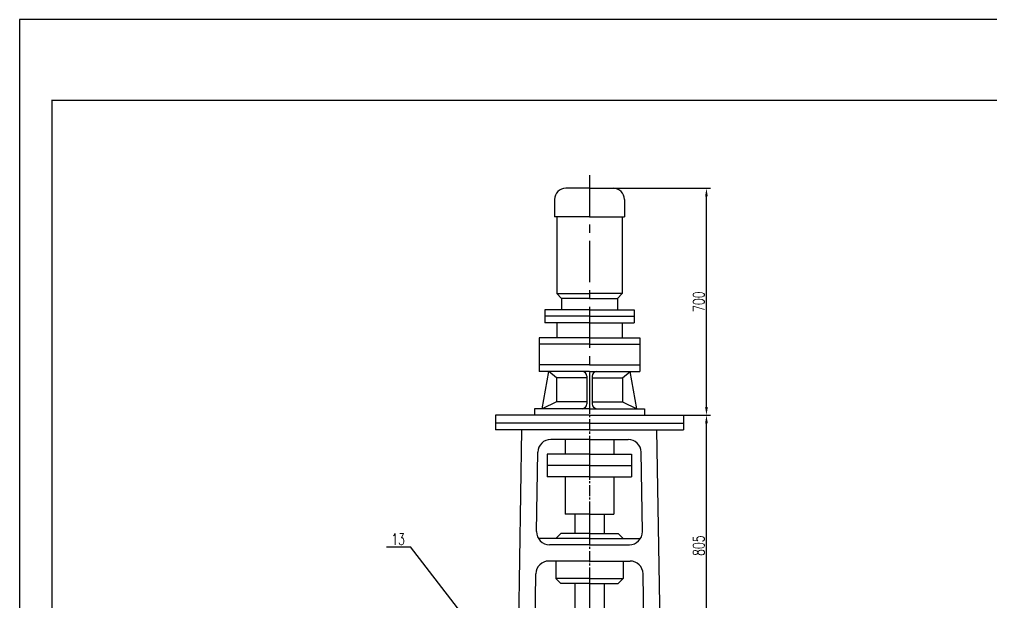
# Model space of a CAD drawing. Header units: millimetres. Extents: x 2887 to 8827, y -1619 to 6791.
# Drawn here: x 2887 to 5882, y 4995 to 6791 of the extents above; entities that cross this region are included whole.
import ezdxf
from ezdxf.enums import TextEntityAlignment as Align

# ---------------------------------------------------------------- set-up
doc = ezdxf.new("R2010")
doc.units = ezdxf.units.MM
doc.linetypes.add('CENTER', pattern=[50.8, 31.75, -6.35, 6.35, -6.35])
doc.layers.get('0').update_dxf_attribs({"color": 2})
for name, color, linetype in [('7标注层', 3, 'Continuous'), ('K1', 4, 'Continuous'), ('尺寸线', 1, 'Continuous')]:
    doc.layers.add(name, color=color, linetype=linetype)
doc.styles.add('仿宋1', font='txt.shx', dxfattribs={"width": 0.7, "bigfont": 'hzfs.shx'})
doc.styles.add('汉字仿宋', font='txt.shx', dxfattribs={"width": 0.7071, "bigfont": 'hzfs.shx'})
doc.dimstyles.new('绘图', dxfattribs={"dimscale": 10, "dimtxt": 3.5, "dimasz": 2.5, "dimexe": 1.25, "dimexo": 0, "dimtad": 1, "dimdec": 0, "dimdsep": 46, "dimtxsty": '汉字仿宋', "dimcen": 2.5, "dimclrd": 4, "dimclre": 4, "dimclrt": 7, "dimadec": 0, "dimazin": 0, "dimtfac": 1, "dimtdec": 0, "dimtmove": 0, "dimatfit": 0, "dimldrblk": 'NONE', "dimfxl": 1, "dimlwd": 25, "dimlwe": 25, "dimarcsym": 0})

# ---------------------------------------------------------------- blocks, each defined once
blk = doc.blocks.new('*D49')
at = {"layer": 'Defpoints', "color": 0, "linetype": 'Continuous', "lineweight": -3, "transparency": 16777216}
for p in [(4935.3, 5570.5), (5006, 5570.5), (4922.8, 4765.5)]:
    blk.add_point(p, dxfattribs=at)
at = {"layer": '尺寸线', "linetype": 'Continuous', "lineweight": 25, "transparency": 16777216}
for p, q in [((4935.3, 5570.5), (5018.5, 5570.5)), ((5006, 4790.5), (5006, 5545.5)), ((4922.8, 4765.5), (5018.5, 4765.5))]:
    blk.add_line(p, q, dxfattribs=at)
at = {"layer": '尺寸线', "linetype": 'Continuous', "lineweight": -3, "transparency": 16777216}
for points in [[(5001.9, 5545.5), (5010.2, 5545.5), (5006, 5570.5)], [(5001.9, 4790.5), (5010.2, 4790.5), (5006, 4765.5)]]:
    blk.add_solid(points, dxfattribs=at)
at = {"layer": '尺寸线', "linetype": 'Continuous', "lineweight": -3, "transparency": 16777216, "insert": (4982.3, 5168), "char_height": 35, "attachment_point": 5, "rotation": 90, "style": '汉字仿宋'}
blk.add_mtext('805', dxfattribs=at)
blk = doc.blocks.new('_None')
blk = doc.blocks.new('*D50')
at = {"layer": 'Defpoints', "color": 0, "linetype": 'Continuous', "lineweight": -3, "transparency": 16777216}
for p in [(4718.3, 6270.5), (5006, 6270.5), (4935.3, 5570.5)]:
    blk.add_point(p, dxfattribs=at)
at = {"layer": '尺寸线', "linetype": 'Continuous', "lineweight": 25, "transparency": 16777216}
for p, q in [((4718.3, 6270.5), (5018.5, 6270.5)), ((5006, 5595.5), (5006, 6245.5)), ((4935.3, 5570.5), (5018.5, 5570.5))]:
    blk.add_line(p, q, dxfattribs=at)
at = {"layer": '尺寸线', "linetype": 'Continuous', "lineweight": -3, "transparency": 16777216}
for points in [[(5001.9, 6245.5), (5010.2, 6245.5), (5006, 6270.5)], [(5001.9, 5595.5), (5010.2, 5595.5), (5006, 5570.5)]]:
    blk.add_solid(points, dxfattribs=at)
at = {"layer": '尺寸线', "linetype": 'Continuous', "lineweight": -3, "transparency": 16777216, "insert": (4982.3, 5920.5), "char_height": 35, "attachment_point": 5, "rotation": 90, "style": '汉字仿宋'}
blk.add_mtext('700', dxfattribs=at)

msp = doc.modelspace()

# ---------------------------------------------------------------- linework, layer by layer
for p, q in [((2887.4, 6791.4), (2887.4, -1618.6)), ((8827.4, 6791.4), (2887.4, 6791.4)), ((4645.3, 6270.5), (4572.3, 6270.5)), ((4645.3, 6270.5), (4718.3, 6270.5)), ((4537.3, 6235.5), (4537.3, 6182.2)), ((4753.3, 6235.5), (4753.3, 6182.2)), ((4645.3, 6182.2), (4537.3, 6182.2)), ((4544.3, 6182.2), (4544.3, 5945.5)), ((4645.3, 6182.2), (4753.3, 6182.2)), ((4746.3, 6182.2), (4746.3, 5945.5)), ((4559.3, 5930.5), (4544.3, 5945.5)), ((4544.3, 5945.5), (4645.3, 5945.5)), ((4559.3, 5930.5), (4559.3, 5895.5)), ((4645.3, 5930.5), (4559.3, 5930.5)), ((4746.3, 5945.5), (4645.3, 5945.5)), ((4645.3, 5930.5), (4731.3, 5930.5)), ((4731.3, 5930.5), (4746.3, 5945.5)), ((4731.3, 5930.5), (4731.3, 5895.5)), ((4507.6, 5895.5), (4507.6, 5855.5)), ((4645.3, 5895.5), (4507.6, 5895.5)), ((4645.3, 5875.5), (4507.6, 5875.5)), ((4645.3, 5895.5), (4783.1, 5895.5)), ((4645.3, 5875.5), (4783.1, 5875.5)), ((4783.1, 5895.5), (4783.1, 5855.5)), ((4645.3, 5855.5), (4507.6, 5855.5)), ((4544.3, 5855.5), (4544.3, 5809.5)), ((4645.3, 5855.5), (4783.1, 5855.5)), ((4746.3, 5855.5), (4746.3, 5809.5)), ((4490.3, 5809.5), (4490.3, 5705.5)), ((4645.3, 5809.5), (4490.3, 5809.5)), ((4645.3, 5789.5), (4490.3, 5789.5)), ((4645.3, 5809.5), (4800.3, 5809.5)), ((4645.3, 5789.5), (4800.3, 5789.5)), ((4800.3, 5809.5), (4800.3, 5705.5)), ((4645.3, 5725.5), (4490.3, 5725.5)), ((4645.3, 5725.5), (4800.3, 5725.5)), ((4645.3, 5705.5), (4490.3, 5705.5)), ((4499, 5590.5), (4520.3, 5705.5)), ((4543.4, 5685.5), (4520.3, 5705.5)), ((4637.3, 5690.5), (4637.3, 5605.5)), ((4645.3, 5705.5), (4800.3, 5705.5)), ((4653.3, 5690.5), (4653.3, 5605.5)), ((4747.2, 5685.5), (4770.4, 5705.5)), ((4791.7, 5590.5), (4770.4, 5705.5)), ((4543.4, 5685.5), (4543.4, 5611.5)), ((4637.3, 5685.5), (4543.4, 5685.5)), ((4653.3, 5685.5), (4747.2, 5685.5)), ((4747.2, 5685.5), (4747.2, 5611.5)), ((4543.4, 5611.5), (4499, 5590.5)), ((4637.3, 5611.5), (4543.4, 5611.5)), ((4653.3, 5611.5), (4747.2, 5611.5)), ((4747.2, 5611.5), (4791.7, 5590.5)), ((4645.3, 5570.5), (4355.3, 5570.5)), ((4645.3, 5570.5), (4355.3, 5570.5)), ((4355.3, 5570.5), (4355.3, 5525.5)), ((4645.3, 5570.5), (4445.3, 5570.5)), ((4475.3, 5590.5), (4475.3, 5570.5)), ((4645.3, 5590.5), (4475.3, 5590.5)), ((4645.3, 5570.5), (4475.3, 5570.5)), ((4645.3, 5590.5), (4815.3, 5590.5)), ((4645.3, 5570.5), (4815.3, 5570.5)), ((4645.3, 5570.5), (4935.3, 5570.5)), ((4645.3, 5570.5), (4935.3, 5570.5)), ((4815.3, 5590.5), (4815.3, 5570.5)), ((4935.3, 5570.5), (4935.3, 5525.5)), ((4645.3, 5545.5), (4355.3, 5545.5)), ((4645.3, 5545.5), (4935.3, 5545.5)), ((4645.3, 5525.5), (4355.3, 5525.5)), ((4425.7, 4805.5), (4437.2, 5525.7)), ((4645.3, 5525.5), (4935.3, 5525.5)), ((4864.9, 4805.5), (4853.4, 5525.7)), ((4645.3, 5495.5), (4526.1, 5495.5)), ((4570.3, 5495.5), (4570.3, 5450.1)), ((4645.3, 5495.5), (4764.5, 5495.5)), ((4720.3, 5495.5), (4720.3, 5450.1)), ((4482.2, 5211.1), (4486.1, 5456.1)), ((4808.4, 5211.1), (4804.5, 5456.1)), ((4515.3, 5450.1), (4515.3, 5380.1)), ((4645.3, 5450.1), (4515.3, 5450.1)), ((4645.3, 5450.1), (4775.3, 5450.1)), ((4775.3, 5450.1), (4775.3, 5380.1)), ((4645.3, 5415.1), (4515.3, 5415.1)), ((4645.3, 5415.1), (4775.3, 5415.1)), ((4645.3, 5380.1), (4515.3, 5380.1)), ((4570.3, 5380.1), (4570.3, 5265.1)), ((4645.3, 5380.1), (4775.3, 5380.1)), ((4720.3, 5380.1), (4720.3, 5265.1)), ((4645.3, 5265.1), (4570.3, 5265.1)), ((4600.3, 5265.1), (4600.3, 5205.5)), ((4645.3, 5265.1), (4720.3, 5265.1)), ((4690.3, 5265.1), (4690.3, 5205.5)), ((4645.3, 5190.5), (4487.6, 5190.5)), ((4556.6, 5205.5), (4541.6, 5190.5)), ((4645.3, 5205.5), (4556.6, 5205.5)), ((4645.3, 5205.5), (4734, 5205.5)), ((4645.3, 5190.5), (4803.1, 5190.5)), ((4734, 5205.5), (4749, 5190.5)), ((4019.6, 5163.9), (4093.1, 5163.9)), ((4645.3, 5170.5), (4522.2, 5170.5)), ((4645.3, 5170.5), (4768.4, 5170.5)), ((4645.3, 5120.5), (4520.1, 5120.5)), ((4541.6, 5120.5), (4541.6, 5066.5)), ((4645.3, 5120.5), (4770.5, 5120.5)), ((4749, 5120.5), (4749, 5066.5)), ((4476.8, 4876.1), (4480.1, 5081.1)), ((4645.3, 5066.5), (4541.6, 5066.5)), ((4556.6, 5051.5), (4541.6, 5066.5)), ((4645.3, 5066.5), (4749, 5066.5)), ((4734, 5051.5), (4749, 5066.5)), ((4813.8, 4876.1), (4810.5, 5081.1)), ((4645.3, 5051.5), (4556.6, 5051.5)), ((4600.3, 5051.5), (4600.3, 4894.5)), ((4645.3, 5051.5), (4734, 5051.5)), ((4690.3, 5051.5), (4690.3, 4894.5))]:
    msp.add_line(p, q)
at = {"linetype": 'CENTER'}
msp.add_line((4645.3, 5608.6), (4645.3, 4700.9), dxfattribs=at)
at = {"linetype": 'Continuous', "lineweight": -3}
msp.add_line((4413.7, 4750.4), (4093.1, 5163.9), dxfattribs=at)
for centre, radius, start, end in [((4572.3, 6235.5), 35, 90, 180), ((4718.3, 6235.5), 35, 0, 90), ((4622.3, 5690.5), 15, 0, 90), ((4668.3, 5690.5), 15, 90, 180), ((4622.3, 5605.5), 15, 270, 0), ((4668.3, 5605.5), 15, 180, 270), ((4526.1, 5455.5), 40, 90, 179.0825), ((4764.5, 5455.5), 40, 0.9175, 90), ((4522.2, 5210.5), 40, 179.0825, 270), ((4768.4, 5210.5), 40, 270, 0.9175), ((4520.1, 5080.5), 40, 90, 179.0825), ((4770.5, 5080.5), 40, 0.9175, 90)]:
    msp.add_arc(centre, radius, start, end)
at = {"layer": 'K1', "linetype": 'CENTER', "lineweight": -3, "ltscale": 4}
msp.add_line((4645.3, 6311.3), (4645.3, 1897), dxfattribs=at)
at = {"layer": 'K1', "const_width": 4}
msp.add_lwpolyline([(2987.4, -1518.6), (2987.4, 6541.4), (8727.4, 6541.4), (8727.4, -1518.6)], close=True, dxfattribs=at)

# ---------------------------------------------------------------- texts
at = {"layer": '7标注层', "style": '仿宋1', "width": 0.7}
msp.add_text('13', height=35, dxfattribs=at).set_placement((4055.2, 5170.1), align=Align.CENTER)

# ---------------------------------------------------------------- dimensions: what is measured, and where the dimension line sits
at = {"layer": '尺寸线', "linetype": 'Continuous', "lineweight": -3}
for base, p1, p2, picture, middle in [((5006, 6270.5), (4935.3, 5570.5), (4718.3, 6270.5), '*D50', (4982.3, 5920.5)), ((5006, 5570.5), (4922.8, 4765.5), (4935.3, 5570.5), '*D49', (4982.3, 5168))]:
    dim = msp.add_linear_dim(base=base, p1=p1, p2=p2, angle=90, dimstyle='绘图', override={"dimclrd": 256, "dimclre": 256, "dimclrt": 256}, dxfattribs=at)
    dim.commit()
    dim.dimension.update_dxf_attribs({"geometry": picture, "text_midpoint": middle})

doc.saveas('drawing.dxf')
